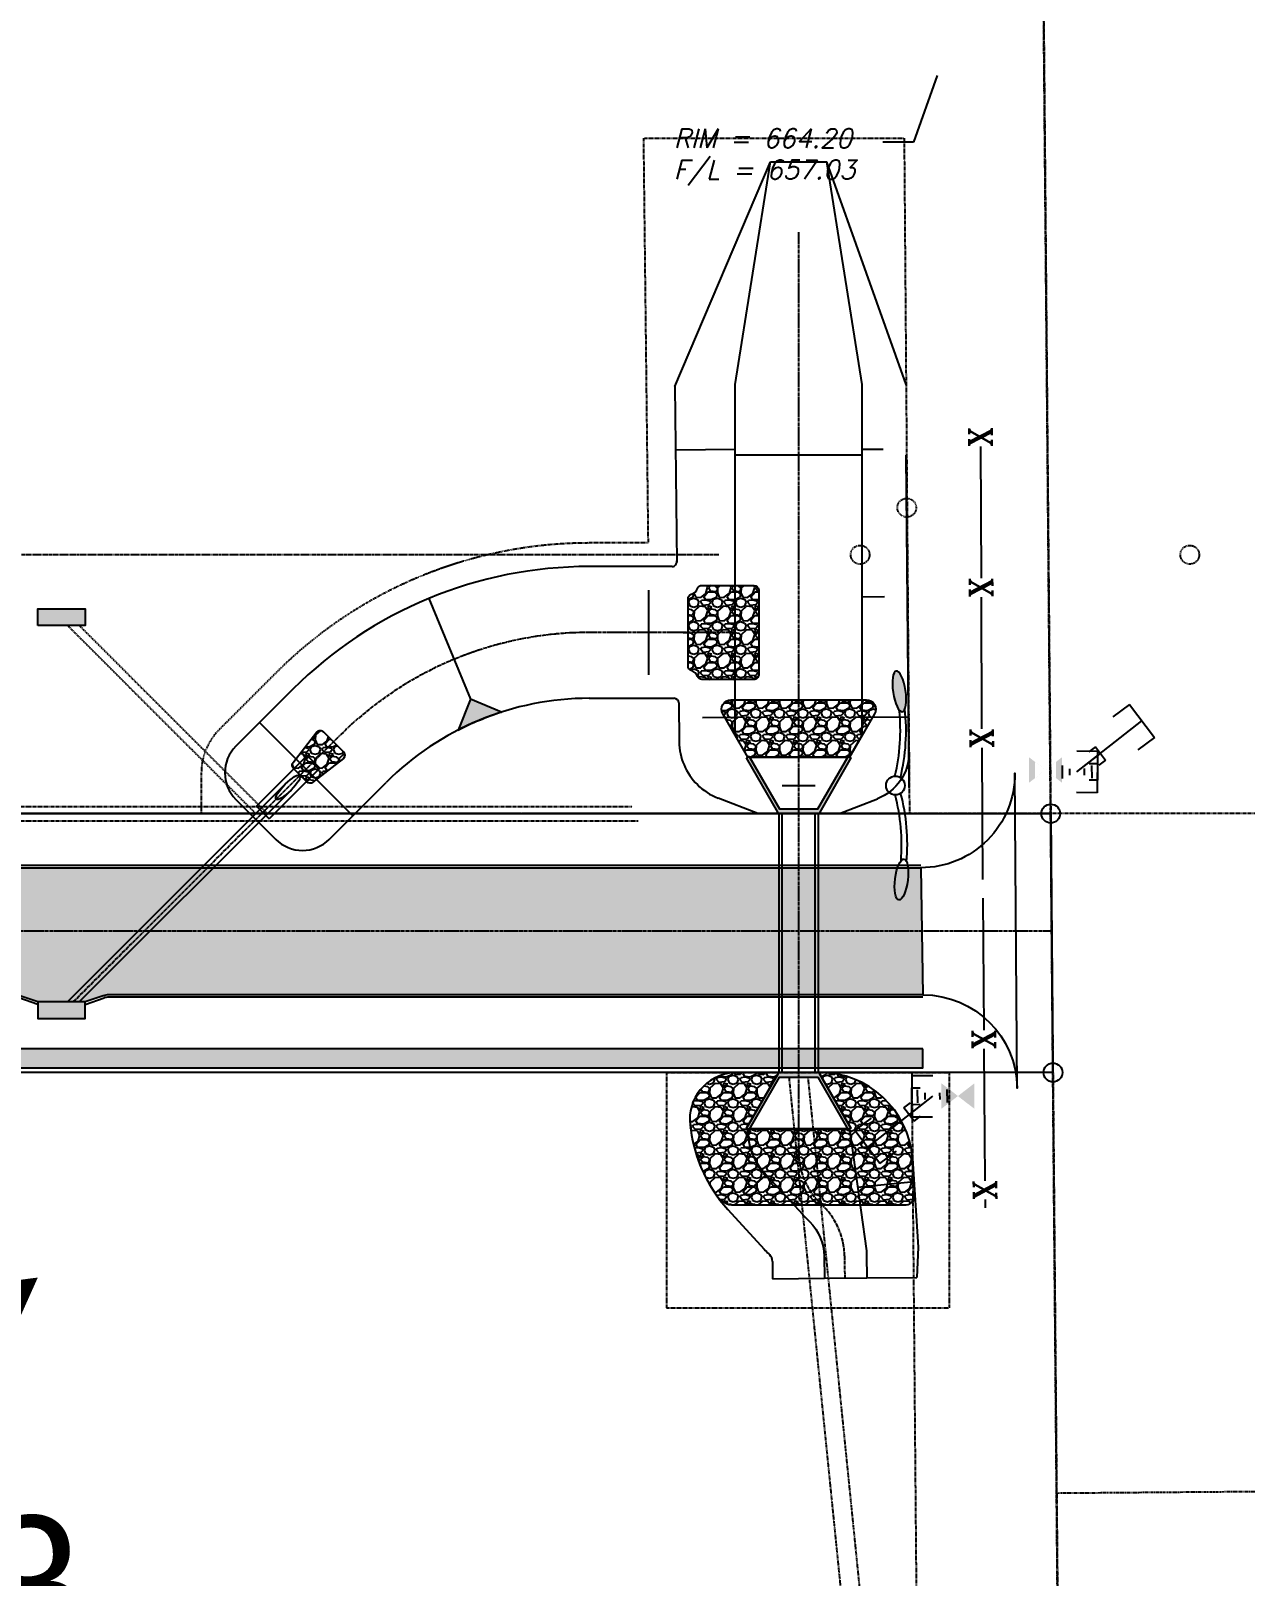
# Model space of a CAD drawing. Header units: feet. Extents: x 2327405 to 2393004, y 6977726 to 7089689.
# Drawn here: x 2342250.7 to 2342508.5, y 7040261.4 to 7040589.7 of the extents above; entities that cross this region are included whole.
import ezdxf
from ezdxf.enums import TextEntityAlignment as Align

# ---------------------------------------------------------------- set-up
doc = ezdxf.new("R2010")
doc.units = ezdxf.units.FT
doc.header["$MEASUREMENT"] = 0
for name, pattern in [('CNTR50', [0.9, 0.75, -0.05, 0.05, -0.05]), ('HIDN50', [0.1875, 0.125, -0.0625]), ('PHANTOM2', [1.25, 0.625, -0.125, 0.125, -0.125, 0.125, -0.125]), ('PHNTM33', [1.16, 0.66, -0.1, 0.1, -0.1, 0.1, -0.1])]:
    doc.linetypes.add(name, pattern=pattern)
doc.layers.get('0').update_dxf_attribs({"linetype": 'CONTINUOUS'})
doc.layers.get('Defpoints').update_dxf_attribs({"color": 249, "linetype": 'CONTINUOUS'})
for name, color, linetype in [('e-fence', 252, 'CONTINUOUS'), ('f-cl', 251, 'HIDN50'), ('f-cl-tick', 251, 'HIDN50'), ('f-sd hdwl', 251, 'CONTINUOUS'), ('f-w-100-wp', 251, 'CONTINUOUS'), ('f-w-40-wp', 251, 'CONTINUOUS'), ('f-wp-row', 251, 'PHNTM33'), ('f-wp-sd', 251, 'HIDN50'), ('f-wp-sd inlet', 251, 'CONTINUOUS'), ('p-cl', 7, 'CNTR50'), ('p-curb-b-wp', 55, 'CONTINUOUS'), ('p-hatch-westport', 254, 'CONTINUOUS'), ('p-westport-row', 5, 'PHNTM33'), ('p-wp ease', 2, 'HIDN50'), ('p-wp rip rap', 55, 'CONTINUOUS'), ('p-wp sd hdwl', 2, 'CONTINUOUS'), ('p-wp street light', 3, 'CONTINUOUS'), ('p-wp-boundary', 1, 'CONTINUOUS'), ('p-wp-channel', 3, 'CONTINUOUS'), ('p-wp-cl', 7, 'CNTR50'), ('p-wp-cl tick', 2, 'CONTINUOUS'), ('p-wp-sd', 4, 'CONTINUOUS'), ('p-wp-sd cl', 7, 'CNTR50'), ('p-wp-sd inlet', 4, 'CONTINUOUS'), ('p-wp-sidewalk', 252, 'CONTINUOUS'), ('p-wp-sidewalk hatch', 252, 'CONTINUOUS'), ('p-wp-temp asphalt', 55, 'CONTINUOUS'), ('s-adjoiner', 252, 'PHANTOM2'), ('s-survey-abs', 252, 'CONTINUOUS')]:
    doc.layers.add(name, color=color, linetype=linetype)
doc.styles.add('ls100', font='simplex', dxfattribs={"oblique": 15, "height": 10})
doc.styles.add('ROMANT', font='ROMANT.SHX', dxfattribs={"height": 0.242188})
doc.styles.add('SHADOW', font='shadow')
doc.styles.get("Standard").update_dxf_attribs({"font": 'Simplex.shx'})
doc.dimstyles.get("Standard").update_dxf_attribs({"dimtxt": 0.18, "dimasz": 0.18, "dimexe": 0.18, "dimexo": 0.0625, "dimgap": 0.09, "dimtad": 0, "dimtih": 1, "dimtoh": 1, "dimdec": 4, "dimzin": 0, "dimdsep": 46, "dimtxsty": 'Standard', "dimcen": 0.09, "dimadec": 0, "dimazin": 0, "dimtfac": 1, "dimtdec": 4, "dimtofl": 0, "dimtmove": 0, "dimatfit": 3, "dimfxl": 0, "dimtolj": 1, "dimtzin": 0, "dimarcsym": 0})

# ---------------------------------------------------------------- blocks, each defined once
blk = doc.blocks.new('2005042-10b')
at = {"layer": 'e-fence'}
for p, q in [((2342452.3286, 7040501.38502), (2342452.44898, 7040473.38528)), ((2342452.46618, 7040469.38531), (2342452.58656, 7040441.38557)), ((2342452.60375, 7040437.38561), (2342452.667, 7040422.675)), ((2342452.667, 7040422.675), (2342452.77228, 7040409.38616)), ((2342452.80397, 7040405.38629), (2342453.0258, 7040377.38717)), ((2342453.05749, 7040373.38729), (2342453.27932, 7040345.38817)), ((2342453.31101, 7040341.3883), (2342453.325, 7040339.623))]:
    blk.add_line(p, q, dxfattribs=at)
at = {"layer": 's-adjoiner'}
for p, q in [((2342468.4852, 7040279.04307), (2342461.64995, 7041064.15797)), ((2342468.4852, 7040279.04307), (2343234.23747, 7040285.19536)), ((2342470.97537, 7039994.37384), (2342468.4852, 7040279.04307))]:
    blk.add_line(p, q, dxfattribs=at)
at = {"layer": 'Defpoints', "insert": (2342387.17935, 7040568.85765, -671.456), "char_height": 4, "width": 245.4749196, "attachment_point": 1, "style": 'ls100'}
blk.add_mtext('RIM = 664.20\\PF/L = 657.03', dxfattribs=at)
at = {"layer": 'e-fence', "style": 'ROMANT'}
for rotation, p in [(270.2463327, (2342452.32, 7040503.385)), (270.2463327, (2342452.45758, 7040471.3853)), (270.2463327, (2342452.59516, 7040439.38559)), (270.4539305, (2342453.04165, 7040375.38723)), (270.4539305, (2342453.29517, 7040343.38823))]:
    blk.add_text('X', height=4.8, rotation=rotation, dxfattribs=at).set_placement(p, align=Align.MIDDLE_CENTER)
at = {"layer": 's-survey-abs', "insert": (2342057.29016, 7040300.33669), "char_height": 30, "width": 811.6657508, "attachment_point": 2, "rotation": 7.1579142, "style": 'SHADOW'}
blk.add_mtext('Z. D. DAVIS SURVEY \\PABSTRACT NO. 1888', dxfattribs=at)
at = {"layer": 'Defpoints'}
blk.add_leader([(2342443.14694, 7040580.20762), (2342438.09668, 7040566.02763), (2342431.62534, 7040566.02763)], dimstyle='Standard', dxfattribs=at)

msp = doc.modelspace()

# ---------------------------------------------------------------- hatches: boundary and pattern name
at = {"layer": 'f-wp-sd inlet'}
msp.add_hatch(color=256, dxfattribs=at).paths.add_polyline_path([(2342252.20282, 7040463.377), (2342252.20282, 7040466.877), (2342262.20282, 7040466.877), (2342262.20282, 7040463.377)])
at = {"layer": 'p-hatch-westport'}
h = msp.add_hatch(color=256, dxfattribs=at)
edge = h.paths.add_edge_path()
edge.add_arc((2342267.20262, 7040381.37714), 3.49986, 89.9971698, 108.7363802)
edge.add_line((2342266.07841, 7040384.69153), (2342262.20282, 7040383.377))
edge.add_line((2342262.20282, 7040383.377), (2342252.20282, 7040383.377))
edge.add_line((2342252.20282, 7040383.377), (2342248.32727, 7040384.69152))
edge.add_arc((2342246.98383, 7040380.04853), 4.83345, 73.8622322, 87.4010181)
edge.add_arc((2342247.20399, 7039387.37607), 997.50093, 90.0000567, 128.27389386)
edge.add_arc((2342000.98392, 7039699.43729), 600.00058, 128.27391299, 129.98876287)
edge.add_arc((2341617.65237, 7040156.46012), 3.5, 130.0315157, 149.0709621)
edge.add_line((2341614.65005, 7040158.25903), (2341612.56158, 7040154.77347))
edge.add_line((2341612.56158, 7040154.77347), (2341605.02695, 7040148.23682))
edge.add_line((2341605.02695, 7040148.23682), (2341601.2815, 7040146.66121))
edge.add_arc((2341602.63867, 7040143.43505), 3.5, 112.8153158, 131.8336088)
edge.add_arc((2342000.98392, 7039699.43729), 600.00058, 131.89739856, 138.42687639)
edge.add_line((2341552.11782, 7040097.5829), (2341494.76466, 7040032.92341))
edge.add_line((2341494.76466, 7040032.92341), (2341468.89315, 7040057.79331))
edge.add_line((2341468.89315, 7040057.79331), (2341566.77506, 7040151.7562))
edge.add_line((2341566.77506, 7040151.7562), (2341566.7743, 7040151.75547))
edge.add_arc((2342000.98357, 7039699.43768), 627.00006, 128.27390859, 133.82981872, ccw=False)
edge.add_arc((2342247.204, 7039387.37603), 1024.50097, 90.00005595, 128.2738931, ccw=False)
edge.add_line((2342247.203, 7040411.877), (2342439.65312, 7040411.87365))
edge.add_line((2342439.65312, 7040411.87365), (2342440.12394, 7040384.877))
edge.add_line((2342440.12394, 7040384.877), (2342267.20248, 7040384.877))
edge.add_line((2342267.20248, 7040384.877), (2342267.20279, 7040384.877))
at = {"layer": 'p-wp rip rap'}
h = msp.add_hatch(dxfattribs=at)
h.set_pattern_fill('GRAVEL', color=256, scale=5, style=0)
h.set_pattern_definition([(228.0128, (2342475.02976, 7040533.19156), (-39.9999912, -45.0000067), [0.67268, -66.59544]), (184.9697, (2342474.57976, 7040532.69156), (60.00000526, 4.99995654), [1.15434, -114.27962]), (132.5104, (2342473.42976, 7040532.59156), (49.9999536, -55.0000434), [0.81394, -80.58016]), (267.2737, (2342471.47976, 7040531.34156), (4.9999801, 100.00000147), [1.05119, -104.06779]), (292.8337, (2342471.42976, 7040530.29156), (-25.00004953, 59.99998206), [1.03077, -102.04686]), (357.2737, (2342471.82976, 7040529.34156), (-100.0000015, 4.9999801), [1.05119, -104.06779]), (37.6942, (2342472.87976, 7040529.29156), (-65.00003673, -49.99995203), [1.390145, -137.624245]), (72.2553, (2342473.97976, 7040530.14156), (35.0000538, 109.99998116), [1.31244, -129.9316]), (121.4296, (2342474.37976, 7040531.39156), (-40.00004117, 64.9999752), [1.05475, -104.42037]), (175.2364, (2342473.82976, 7040532.29156), (55.0000047, -4.9999577), [1.20416, -59.00381]), (222.3974, (2342472.62976, 7040532.39156), (-60.00003676, -54.9999604), [1.55724, -154.166875]), (138.8141, (2342476.42976, 7040531.29156), (-35.0000147, 29.9999866), [0.5315, -52.61922]), (171.4692, (2342476.02976, 7040531.64156), (64.9999914, -10.00003955), [1.01119, -100.10756]), (225, (2342475.0298, 7040531.7916), (-6e-16, -5), [0.7071, -6.36396]), (203.1986, (2342474.67976, 7040532.39156), (24.9999987, 10.0000066), [0.38079, -37.69808]), (291.8014, (2342474.3298, 7040532.2416), (-4.9999996, 15.000001), [0.53851, -26.38731]), (30.9638, (2342474.5298, 7040531.7416), (14.99999, 10.0000124), [0.87464, -28.28011]), (161.5651, (2342475.2798, 7040532.1916), (10.000002, -4.999992), [0.63246, -15.17893]), (16.3895, (2342471.42976, 7040532.24156), (50.000011, 14.99996355), [0.886, -87.71422]), (70.3462, (2342472.27976, 7040532.49156), (-19.9999762, -55.0000107), [0.7433, -73.58704]), (293.1986, (2342475.27976, 7040533.19156), (-10.0000066, 24.9999987), [0.76158, -37.31729]), (343.6105, (2342475.57976, 7040532.49156), (-50.000011, 14.99996355), [0.886, -87.71422]), (339.444, (2342471.42976, 7040529.14156), (-25.0000092, 9.99998), [0.8544, -41.86562]), (294.7751, (2342472.22976, 7040528.84156), (-24.999961, 55.0000171), [0.71589, -70.87321]), (66.8014, (2342475.32976, 7040528.19156), (10.0000066, 24.9999987), [0.76158, -37.31729]), (17.354, (2342475.62976, 7040528.89156), (-65.0000101, -19.9999725), [0.83815, -82.97712]), (69.444, (2342472.87976, 7040528.19156), (-9.99998, -25.0000092), [0.4272, -42.29282]), (101.3099, (2342475.0298, 7040528.1916), (-4.999988, 20.000004), [0.25495, -25.24014]), (165.9638, (2342474.9798, 7040528.4416), (15.000003, -4.99999), [1.03077, -19.58475]), (186.009, (2342473.97976, 7040528.69156), (49.99999875, 4.9999966), [0.95525, -94.56961]), (303.6901, (2342474.5298, 7040531.2916), (-5.000007, 9.999998), [0.72111, -17.30664]), (353.1572, (2342474.92976, 7040530.69156), (84.99999683, -10.00004), [1.25897, -124.63782]), (60.9454, (2342476.17976, 7040530.54156), (-20.0000001, -35.000002), [0.51478, -50.96337]), (90, (2342476.43, 7040530.9916), (-5, 5), [0.3, -4.7]), (120.2564, (2342473.87976, 7040528.84156), (19.9999744, -35.0000123), [0.69462, -68.7676]), (48.0128, (2342473.52976, 7040529.44156), (39.9999912, 45.0000067), [1.34536, -65.92276]), (0, (2342474.43, 7040530.4416), (5, 5), [1.3, -3.7]), (325.3048, (2342475.72976, 7040530.44156), (-49.9999713, 35.00004305), [0.79057, -78.26637]), (254.0546, (2342476.37976, 7040529.99156), (-4.9999994, -20.0000006), [0.72801, -35.67254]), (207.646, (2342476.17976, 7040529.29156), (-94.99997904, -50.00003857), [1.18532, -117.34737]), (175.4261, (2342475.12976, 7040528.74156), (-65.0000028, 4.999974), [1.254, -124.14537])])
edge = h.paths.add_edge_path()
edge.add_arc((2342391.23611, 7040454.74037), 1, 180, 252.5443695, ccw=False)
edge.add_line((2342390.23611, 7040454.74037), (2342390.23611, 7040469.01673))
edge.add_arc((2342391.23611, 7040469.01673), 1, 107.4576031, 180, ccw=False)
edge.add_arc((2342390.33611, 7040471.87855), 2, 287.4576031, 340.5287793)
edge.add_arc((2342393.16453, 7040470.87855), 1, 90, 160.5287793, ccw=False)
edge.add_line((2342393.16453, 7040471.87855), (2342404.23612, 7040471.87855))
edge.add_arc((2342404.23612, 7040470.87855), 1, 0, 90, ccw=False)
edge.add_line((2342405.23612, 7040470.87855), (2342405.23612, 7040452.87855))
edge.add_arc((2342404.23612, 7040452.87855), 1, -90.0024728, 0, ccw=False)
edge.add_line((2342404.23607, 7040451.87855), (2342404.23616, 7040451.87855))
edge.add_line((2342404.23616, 7040451.87855), (2342393.16453, 7040451.87855))
edge.add_arc((2342393.16453, 7040452.87854), 0.99999, 199.4708957, 270.0003249, ccw=False)
edge.add_arc((2342390.33611, 7040451.87855), 2, 19.4712206, 72.5429802)
edge.add_line((2342390.93609, 7040453.78643), (2342390.93614, 7040453.78642))
h = msp.add_hatch(dxfattribs=at)
h.set_pattern_fill('GRAVEL', color=256, scale=5, style=0)
h.set_pattern_definition([(228.0128, (2342413.19424, 7040444.6602), (-39.999991, -45.000007), [0.67268, -66.59544]), (184.9697, (2342412.74424, 7040444.1602), (60.0000053, 4.9999565), [1.15434, -114.27962]), (132.5104, (2342411.59424, 7040444.0602), (49.9999536, -55.0000434), [0.81394, -80.58016]), (267.2737, (2342409.64424, 7040442.8102), (4.99998, 100.0000015), [1.05119, -104.06779]), (292.8337, (2342409.59424, 7040441.7602), (-25.0000495, 59.999982), [1.03077, -102.04686]), (357.2737, (2342409.99424, 7040440.8102), (-100.0000015, 4.99998), [1.05119, -104.06779]), (37.6942, (2342411.04424, 7040440.7602), (-65.0000367, -49.999952), [1.39014, -137.62425]), (72.2553, (2342412.14424, 7040441.6102), (35.0000538, 109.9999812), [1.31244, -129.9316]), (121.4296, (2342412.54424, 7040442.8602), (-40.0000412, 64.9999752), [1.05475, -104.42037]), (175.2364, (2342411.99424, 7040443.7602), (55.000005, -4.999958), [1.20416, -59.0038]), (222.3974, (2342410.79424, 7040443.8602), (-60.0000368, -54.9999604), [1.55724, -154.16688]), (138.814, (2342414.59424, 7040442.7602), (-35.000015, 29.999987), [0.5315, -52.61922]), (171.4692, (2342414.19424, 7040443.1102), (64.9999914, -10.0000396), [1.01119, -100.10756]), (225, (2342413.1942, 7040443.2602), (-6e-16, -5), [0.7071, -6.364]), (203.1986, (2342412.84424, 7040443.8602), (24.999999, 10.000007), [0.3808, -37.69808]), (291.8014, (2342412.4942, 7040443.7102), (-5, 15), [0.5385, -26.3873]), (30.964, (2342412.6942, 7040443.2102), (14.99999, 10.000012), [0.87465, -28.2801]), (161.565, (2342413.4442, 7040443.6602), (10, -4.99999), [0.63246, -15.1789]), (16.3895, (2342409.59424, 7040443.7102), (50.000011, 14.9999635), [0.886, -87.71422]), (70.3462, (2342410.44424, 7040443.9602), (-19.999976, -55.0000107), [0.7433, -73.58704]), (293.1986, (2342413.44424, 7040444.6602), (-10.000007, 24.999999), [0.76158, -37.3173]), (343.6105, (2342413.74424, 7040443.9602), (-50.000011, 14.9999635), [0.886, -87.71422]), (339.444, (2342409.59424, 7040440.6102), (-25.00001, 9.99998), [0.8544, -41.86562]), (294.7751, (2342410.39424, 7040440.3102), (-24.999961, 55.000017), [0.7159, -70.87322]), (66.8014, (2342413.49424, 7040439.6602), (10.000007, 24.999999), [0.76158, -37.3173]), (17.354, (2342413.79424, 7040440.3602), (-65.00001, -19.9999725), [0.83815, -82.97712]), (69.444, (2342411.04424, 7040439.6602), (-9.99998, -25.00001), [0.4272, -42.29282]), (101.31, (2342413.1942, 7040439.6602), (-4.99999, 20.000004), [0.25495, -25.24014]), (165.964, (2342413.1442, 7040439.9102), (15, -4.99999), [1.0308, -19.58475]), (186.009, (2342412.14424, 7040440.1602), (49.9999988, 4.9999966), [0.95525, -94.56961]), (303.69, (2342412.6942, 7040442.7602), (-5.00001, 10), [0.7211, -17.30664]), (353.1572, (2342413.09424, 7040442.1602), (84.9999968, -10.00004), [1.25897, -124.63782]), (60.9454, (2342414.34424, 7040442.0102), (-20, -35.000002), [0.51478, -50.96337]), (90, (2342414.594, 7040442.46), (-5, 5), [0.3, -4.7]), (120.2564, (2342412.04424, 7040440.3102), (19.9999744, -35.000012), [0.69462, -68.7676]), (48.0128, (2342411.69424, 7040440.9102), (39.999991, 45.000007), [1.34536, -65.92276]), (0, (2342412.594, 7040441.91), (5, 5), [1.3, -3.7]), (325.3048, (2342413.89424, 7040441.9102), (-49.9999713, 35.000043), [0.79057, -78.26637]), (254.0546, (2342414.54424, 7040441.4602), (-5, -20), [0.728, -35.67254]), (207.646, (2342414.34424, 7040440.7602), (-94.999979, -50.0000386), [1.18532, -117.34737]), (175.4261, (2342413.29424, 7040440.2102), (-65.0000028, 4.999974), [1.254, -124.14537])])
edge = h.paths.add_edge_path()
edge.add_line((2342429.84314, 7040444.547), (2342424.54884, 7040435.377))
edge.add_line((2342424.54884, 7040435.377), (2342424.26045, 7040435.5435))
edge.add_line((2342424.26045, 7040435.5435), (2342424.16432, 7040435.377))
edge.add_line((2342424.16432, 7040435.377), (2342403.30791, 7040435.377))
edge.add_line((2342403.30791, 7040435.377), (2342403.21178, 7040435.5435))
edge.add_line((2342403.21178, 7040435.5435), (2342402.9234, 7040435.377))
edge.add_line((2342402.9234, 7040435.377), (2342397.6291, 7040444.547))
edge.add_arc((2342399.36115, 7040445.547), 2, 90, 210.0000001, ccw=False)
edge.add_line((2342399.36115, 7040447.547), (2342428.11109, 7040447.547))
edge.add_arc((2342428.11109, 7040445.547), 2, -30, 90, ccw=False)
h = msp.add_hatch(dxfattribs=at)
h.set_pattern_fill('GRAVEL', color=256, scale=5, style=0)
h.set_pattern_definition([(228.0128, (2342444.6498, 7040386.89835), (-39.9999912, -45.0000067), [0.67268, -66.59544]), (184.9697, (2342444.1998, 7040386.39835), (60.00000526, 4.99995654), [1.15434, -114.279625]), (132.5104, (2342443.0498, 7040386.29835), (49.9999536, -55.0000434), [0.81394, -80.58016]), (267.2737, (2342441.0998, 7040385.04835), (4.9999801, 100.00000147), [1.05119, -104.06779]), (292.8337, (2342441.0498, 7040383.99835), (-25.00004953, 59.99998206), [1.03077, -102.04686]), (357.2737, (2342441.4498, 7040383.04835), (-100.00000147, 4.9999801), [1.05119, -104.06779]), (37.6942, (2342442.4998, 7040382.99835), (-65.00003673, -49.99995203), [1.390145, -137.624245]), (72.2553, (2342443.5998, 7040383.84835), (35.00005381, 109.99998116), [1.31244, -129.931605]), (121.4296, (2342443.9998, 7040385.09835), (-40.00004117, 64.9999752), [1.05475, -104.420365]), (175.2364, (2342443.4498, 7040385.99835), (55.0000047, -4.9999577), [1.20416, -59.00381]), (222.3974, (2342442.2498, 7040386.09835), (-60.00003676, -54.99996041), [1.55724, -154.166875]), (138.8141, (2342446.0498, 7040384.99835), (-35.0000147, 29.9999866), [0.5315, -52.61922]), (171.4692, (2342445.6498, 7040385.34835), (64.99999142, -10.00003955), [1.011185, -100.107555]), (225, (2342444.6498, 7040385.4984), (-6e-16, -5), [0.7071, -6.36396]), (203.1986, (2342444.2998, 7040386.09835), (24.9999987, 10.0000066), [0.38079, -37.69808]), (291.8014, (2342443.9498, 7040385.94835), (-4.9999996, 15.0000014), [0.53851, -26.38731]), (30.9638, (2342444.1498, 7040385.44835), (14.99999, 10.0000124), [0.87464, -28.28011]), (161.5651, (2342444.8998, 7040385.8984), (10.000002, -4.999992), [0.63246, -15.17893]), (16.3895, (2342441.0498, 7040385.94835), (50.000011, 14.99996355), [0.886, -87.71422]), (70.3462, (2342441.8998, 7040386.19835), (-19.9999762, -55.0000107), [0.7433, -73.58704]), (293.1986, (2342444.8998, 7040386.89835), (-10.0000066, 24.9999987), [0.76158, -37.31729]), (343.6105, (2342445.1998, 7040386.19835), (-50.000011, 14.99996355), [0.886, -87.71422]), (339.444, (2342441.0498, 7040382.84835), (-25.0000092, 9.99998), [0.8544, -41.86562]), (294.7751, (2342441.8498, 7040382.54835), (-24.99996095, 55.0000171), [0.71589, -70.87321]), (66.8014, (2342444.9498, 7040381.89835), (10.0000066, 24.9999987), [0.76158, -37.31729]), (17.354, (2342445.2498, 7040382.59835), (-65.0000101, -19.9999725), [0.83815, -82.97712]), (69.444, (2342442.4998, 7040381.89835), (-9.99998, -25.0000092), [0.4272, -42.29282]), (101.3099, (2342444.6498, 7040381.8984), (-4.999988, 20.000004), [0.25495, -25.24014]), (165.9638, (2342444.5998, 7040382.1484), (15.000003, -4.99999), [1.03077, -19.58475]), (186.009, (2342443.5998, 7040382.39835), (49.99999875, 4.9999966), [0.95525, -94.56961]), (303.6901, (2342444.1498, 7040384.9984), (-5.000007, 9.999998), [0.72111, -17.30664]), (353.1572, (2342444.5498, 7040384.39835), (84.99999683, -10.00004), [1.25897, -124.637815]), (60.9454, (2342445.7998, 7040384.24835), (-20.0000001, -35.000002), [0.51478, -50.96337]), (90, (2342446.05, 7040384.6984), (-5, 5), [0.3, -4.7]), (120.2564, (2342443.4998, 7040382.54835), (19.9999744, -35.0000123), [0.69462, -68.7676]), (48.0128, (2342443.1498, 7040383.14835), (39.9999912, 45.0000067), [1.34536, -65.92276]), (0, (2342444.05, 7040384.1484), (5, 5), [1.3, -3.7]), (325.3048, (2342445.3498, 7040384.14835), (-49.9999713, 35.00004305), [0.79057, -78.26637]), (254.0546, (2342445.9998, 7040383.69835), (-4.9999994, -20.0000006), [0.72801, -35.67254]), (207.646, (2342445.7998, 7040382.99835), (-94.99997904, -50.00003857), [1.185325, -117.34737]), (175.4261, (2342444.7498, 7040382.44835), (-65.0000028, 4.999974), [1.253995, -124.14537])])
edge = h.paths.add_edge_path()
edge.add_line((2342306.37799, 7040434.27289), (2342311.40448, 7040440.73552))
edge.add_arc((2342312.11159, 7040440.02841), 1, 45, 135, ccw=False)
edge.add_line((2342312.8187, 7040440.73552), (2342317.06134, 7040436.49288))
edge.add_arc((2342316.35423, 7040435.78577), 1, -45, 45, ccw=False)
edge.add_line((2342317.06134, 7040435.07866), (2342310.59871, 7040430.05217))
edge.add_arc((2342309.98477, 7040430.84153), 1, 225, 307.8749836, ccw=False)
edge.add_line((2342309.27766, 7040430.13442), (2342306.46024, 7040432.95184))
edge.add_arc((2342307.16734, 7040433.65895), 1, 142.1250163, 225, ccw=False)
h = msp.add_hatch(dxfattribs=at)
h.set_pattern_fill('GRAVEL', color=256, scale=5, style=0)
h.set_pattern_definition([(228.0128, (2342413.3863, 7040356.8356), (-39.999991, -45.0000067), [0.67268, -66.59544]), (184.9697, (2342412.9363, 7040356.33558), (60.0000053, 4.9999565), [1.15434, -114.27962]), (132.5104, (2342411.7863, 7040356.23558), (49.9999536, -55.0000434), [0.81394, -80.58016]), (267.2737, (2342409.8363, 7040354.98558), (4.9999801, 100.0000015), [1.05119, -104.06779]), (292.8337, (2342409.7863, 7040353.93558), (-25.0000495, 59.999982), [1.03077, -102.04686]), (357.2737, (2342410.1863, 7040352.98558), (-100.0000015, 4.9999801), [1.05119, -104.06779]), (37.6942, (2342411.2363, 7040352.93558), (-65.0000367, -49.999952), [1.39014, -137.62425]), (72.2553, (2342412.3363, 7040353.78558), (35.0000538, 109.9999812), [1.31244, -129.9316]), (121.4296, (2342412.7363, 7040355.03558), (-40.0000412, 64.9999752), [1.05475, -104.42037]), (175.2364, (2342412.1863, 7040355.9356), (55.000005, -4.9999577), [1.20416, -59.00382]), (222.3974, (2342410.9863, 7040356.03558), (-60.00003676, -54.9999604), [1.55724, -154.16688]), (138.8141, (2342414.7863, 7040354.9356), (-35.000015, 29.9999866), [0.5315, -52.61922]), (171.4692, (2342414.3863, 7040355.28558), (64.9999914, -10.0000396), [1.01119, -100.10756]), (225, (2342413.3863, 7040355.4356), (-6e-16, -5), [0.7071, -6.36396]), (203.1986, (2342413.0363, 7040356.0356), (24.999999, 10.000007), [0.3808, -37.69808]), (291.8014, (2342412.6863, 7040355.8856), (-5, 15), [0.5385, -26.3873]), (30.9638, (2342412.8863, 7040355.3856), (14.99999, 10.000012), [0.87465, -28.2801]), (161.565, (2342413.6363, 7040355.8356), (10, -4.99999), [0.63246, -15.17893]), (16.3895, (2342409.7863, 7040355.88558), (50.000011, 14.9999635), [0.886, -87.71422]), (70.3462, (2342410.6363, 7040356.13558), (-19.9999762, -55.0000107), [0.7433, -73.58704]), (293.1986, (2342413.6363, 7040356.8356), (-10.000007, 24.999999), [0.76158, -37.3173]), (343.6105, (2342413.9363, 7040356.13558), (-50.000011, 14.9999635), [0.886, -87.71422]), (339.444, (2342409.7863, 7040352.7856), (-25.000009, 9.99998), [0.8544, -41.86562]), (294.7751, (2342410.5863, 7040352.48558), (-24.999961, 55.000017), [0.7159, -70.87322]), (66.8014, (2342413.6863, 7040351.8356), (10.000007, 24.999999), [0.76158, -37.3173]), (17.354, (2342413.9863, 7040352.53558), (-65.00001, -19.9999725), [0.83815, -82.97712]), (69.444, (2342411.2363, 7040351.8356), (-9.99998, -25.000009), [0.4272, -42.29282]), (101.31, (2342413.3863, 7040351.8356), (-4.999988, 20.000004), [0.25495, -25.24014]), (165.964, (2342413.3363, 7040352.0856), (15.000003, -4.99999), [1.03077, -19.58475]), (186.009, (2342412.3363, 7040352.33558), (49.9999988, 4.9999966), [0.95525, -94.56961]), (303.69, (2342412.8863, 7040354.9356), (-5.000007, 10), [0.7211, -17.30664]), (353.1572, (2342413.2863, 7040354.33558), (84.9999968, -10.00004), [1.25897, -124.63782]), (60.9454, (2342414.5363, 7040354.1856), (-20, -35.000002), [0.51478, -50.96337]), (90, (2342414.7863, 7040354.6356), (-5, 5), [0.3, -4.7]), (120.2564, (2342412.2363, 7040352.48558), (19.9999744, -35.0000123), [0.69462, -68.7676]), (48.0128, (2342411.8863, 7040353.0856), (39.999991, 45.0000067), [1.34536, -65.92276]), (0, (2342412.7863, 7040354.0856), (5, 5), [1.3, -3.7]), (325.3048, (2342414.0863, 7040354.08558), (-49.9999713, 35.000043), [0.79057, -78.26637]), (254.0546, (2342414.7363, 7040353.6356), (-5, -20), [0.728, -35.67254]), (207.646, (2342414.5363, 7040352.93558), (-94.999979, -50.0000386), [1.18532, -117.34737]), (175.4261, (2342413.4863, 7040352.38558), (-65.0000028, 4.999974), [1.254, -124.14537])])
edge = h.paths.add_edge_path()
edge.add_line((2342399.96634, 7040340.24327), (2342436.1533, 7040340.24327))
edge.add_arc((2342436.36964, 7040342.29813), 2.06622, 263.989777, 351.8332175)
edge.add_line((2342438.41491, 7040342.00462), (2342437.91074, 7040350.12639))
edge.add_arc((2342418.20506, 7040348.61332), 19.76368, 4.3907514, 90.0205213)
edge.add_line((2342418.19798, 7040368.377), (2342418.19798, 7040368.043))
edge.add_line((2342418.19798, 7040368.043), (2342424.83722, 7040356.5435))
edge.add_line((2342424.83722, 7040356.5435), (2342424.26045, 7040356.2105))
edge.add_line((2342424.26045, 7040356.2105), (2342424.16432, 7040356.377))
edge.add_line((2342424.16432, 7040356.377), (2342403.30791, 7040356.377))
edge.add_line((2342403.30791, 7040356.377), (2342403.21178, 7040356.2105))
edge.add_line((2342403.21178, 7040356.2105), (2342402.63501, 7040356.5435))
edge.add_line((2342402.63501, 7040356.5435), (2342409.27425, 7040368.043))
edge.add_line((2342409.27425, 7040368.043), (2342409.27425, 7040368.377))
edge.add_line((2342409.27425, 7040368.377), (2342400.60602, 7040368.39856))
edge.add_arc((2342400.60602, 7040358.39856), 10, 90, 180.6581501)
edge.add_arc((2342422.06269, 7040360.4455), 31.53022, 183.9314459, 215.6005919)
edge.add_arc((2342399.93388, 7040344.49765), 4.25451, 214.4527183, 270.4371326)
at = {"layer": 'p-wp sd hdwl'}
for points in [[(2342402.63501, 7040435.2105), (2342403.21178, 7040435.5435), (2342409.65877, 7040424.377), (2342417.81347, 7040424.377), (2342424.26045, 7040435.5435), (2342424.83722, 7040435.2105), (2342418.19798, 7040423.711), (2342418.19798, 7040423.377), (2342409.27425, 7040423.377), (2342409.27425, 7040423.711)], [(2342402.63501, 7040356.5435), (2342403.21178, 7040356.2105), (2342409.65877, 7040367.377), (2342417.81347, 7040367.377), (2342424.26045, 7040356.2105), (2342424.83722, 7040356.5435), (2342418.19798, 7040368.043), (2342418.19798, 7040368.377), (2342409.27425, 7040368.377), (2342409.27425, 7040368.043)]]:
    msp.add_hatch(color=256, dxfattribs=at).paths.add_polyline_path(points)
at = {"layer": 'p-wp street light'}
h = msp.add_hatch(color=256, dxfattribs=at)
edge = h.paths.add_edge_path()
edge.add_ellipse((2342435.10013, 7040449.34283), major_axis=(-0.63984, 4.33019), ratio=0.305825179, start_angle=0, end_angle=360, ccw=False)
h = msp.add_hatch(color=256, dxfattribs=at)
edge = h.paths.add_edge_path()
edge.add_ellipse((2342435.54706, 7040409.38408), major_axis=(0.54283, 4.34342), ratio=0.305825179, start_angle=180, end_angle=540)
h = msp.add_hatch(color=256, dxfattribs=at)
edge = h.paths.add_edge_path()
edge.add_ellipse((2342435.54706, 7040409.38408), major_axis=(0.54283, 4.34342), ratio=0.305825179, start_angle=180, end_angle=540)
at = {"layer": 'p-wp-channel'}
for points in [[(2342335.21028, 7040469.10239, 0.014008149), (2342330.65922, 7040467.06616), (2342339.86866, 7040470.88073, 0.014008861)], [(2342395.69002, 7040343.16467, 0.039238772), (2342398.71461, 7040339.25456), (2342402.08041, 7040335.57003)]]:
    msp.add_hatch(color=256, dxfattribs=at).paths.add_polyline_path(points)
h = msp.add_hatch(color=256, dxfattribs=at)
edge = h.paths.add_edge_path()
edge.add_line((2342344.06939, 7040447.71408), (2342341.39928, 7040441.13832))
edge.add_arc((2342369.26778, 7040386.87858), 60.99813, 112.4995749, 117.1856174, ccw=False)
edge.add_arc((2342369.26921, 7040386.87513), 61.00187, 107.8138177, 112.4995749, ccw=False)
edge.add_line((2342350.60722, 7040444.9523), (2342344.06941, 7040447.71411))
edge.add_line((2342344.06941, 7040447.71411), (2342344.06939, 7040447.71408))
at = {"layer": 'p-wp-sd inlet'}
msp.add_hatch(color=256, dxfattribs=at).paths.add_polyline_path([(2342252.20282, 7040383.377), (2342252.20282, 7040379.877), (2342262.20282, 7040379.877), (2342262.20282, 7040383.377)])
at = {"layer": 'p-wp-sidewalk hatch'}
h = msp.add_hatch(color=256, dxfattribs=at)
edge = h.paths.add_edge_path()
edge.add_line((2342440.12367, 7040373.377), (2342247.20303, 7040373.377))
edge.add_arc((2342247.20376, 7039387.37672), 986.00028, 90.0000426, 128.27390712)
edge.add_arc((2342000.98351, 7039699.43771), 588.5, 128.27390695, 135.12504935)
edge.add_line((2341583.94395, 7040114.66084), (2341499.08647, 7040029.43242))
edge.add_line((2341499.08647, 7040029.43242), (2341501.99264, 7040026.68207))
edge.add_line((2341501.99264, 7040026.68207), (2341586.77854, 7040111.83859))
edge.add_arc((2342000.98351, 7039699.43771), 584.5, 128.27390695, 135.12504935, ccw=False)
edge.add_arc((2342247.20376, 7039387.37672), 982.00028, 90.0000426, 128.27390712, ccw=False)
edge.add_line((2342247.20303, 7040369.377), (2342440.12367, 7040369.377))
edge.add_line((2342440.12367, 7040369.377), (2342440.12367, 7040373.377))

# ---------------------------------------------------------------- linework, layer by layer
at = {"layer": 'f-cl'}
msp.add_line((2342855.49262, 7040423.377), (2342467.25386, 7040423.377), dxfattribs=at)
for points in [[(2342461.65379, 7041063.72369), (2342470.45658, 7040057.15812)], [(2342437.73369, 7040368.377), (2342440.45773, 7040056.89577)]]:
    msp.add_lwpolyline(points, dxfattribs=at)
at = {"layer": 'f-cl-tick'}
for centre in [(2342436.68424, 7040488.377), (2342426.77132, 7040478.377), (2342496.77401, 7040478.377)]:
    msp.add_circle(centre, 2, dxfattribs=at)
at = {"layer": 'f-sd hdwl'}
msp.add_line((2342410.23612, 7040429.377), (2342417.23612, 7040429.377), dxfattribs=at)
at = {"layer": 'f-w-100-wp'}
for p, q in [((2342483.96164, 7040446.5672), (2342480.456, 7040443.90816)), ((2342483.96164, 7040446.5672), (2342489.27972, 7040439.55592)), ((2342472.81534, 7040432.23353), (2342486.62068, 7040443.06156)), ((2342489.27972, 7040439.55592), (2342485.77408, 7040436.89688)), ((2342469.78329, 7040430.83256), (2342469.71981, 7040433.59033)), ((2342477.19325, 7040436.61139), (2342472.79331, 7040436.6337)), ((2342476.02527, 7040430.87757), (2342475.96178, 7040433.63533)), ((2342477.19325, 7040436.61139), (2342477.14863, 7040427.8115)), ((2342477.14863, 7040427.8115), (2342472.74869, 7040427.83381)), ((2342437.75511, 7040358.97706), (2342437.79973, 7040367.77694)), ((2342437.79973, 7040367.77694), (2342442.19968, 7040367.75463)), ((2342438.9231, 7040364.71088), (2342438.98658, 7040361.95312)), ((2342445.16507, 7040364.75588), (2342445.22855, 7040361.99812)), ((2342442.13302, 7040363.35491), (2342428.32768, 7040352.52688)), ((2342425.66864, 7040356.03252), (2342429.17428, 7040358.69156)), ((2342437.75511, 7040358.97706), (2342442.15505, 7040358.95475)), ((2342430.98672, 7040349.02124), (2342425.66864, 7040356.03252)), ((2342430.98672, 7040349.02124), (2342434.49236, 7040351.68028))]:
    msp.add_line(p, q, dxfattribs=at)
for points in [[(2342462.64761, 7040435.35402), (2342469.64761, 7040429.94337), (2342462.64761, 7040429.94337), (2342469.64761, 7040435.35402)], [(2342444.04738, 7040366.08232), (2342451.04738, 7040360.67168), (2342444.04738, 7040360.67168), (2342451.04738, 7040366.08232)]]:
    msp.add_solid(points, dxfattribs=at)
at = {"layer": 'f-w-40-wp'}
for p, q in [((2342476.72611, 7040437.53738), (2342475.32386, 7040436.47376)), ((2342476.72611, 7040437.53738), (2342478.85335, 7040434.73287)), ((2342472.81534, 7040432.23353), (2342477.78973, 7040436.13513)), ((2342477.17987, 7040433.97142), (2342475.41989, 7040433.98035)), ((2342477.17987, 7040433.97142), (2342477.16202, 7040430.45147)), ((2342478.85335, 7040434.73287), (2342477.45109, 7040433.66925)), ((2342471.28842, 7040431.53288), (2342471.27847, 7040432.91209)), ((2342474.40901, 7040431.55538), (2342474.39906, 7040432.93459)), ((2342477.16202, 7040430.45147), (2342475.40204, 7040430.46039)), ((2342437.7685, 7040361.61702), (2342437.78635, 7040365.13698)), ((2342437.78635, 7040365.13698), (2342439.54632, 7040365.12805)), ((2342436.09502, 7040360.85558), (2342437.49727, 7040361.91919)), ((2342442.13302, 7040363.35491), (2342437.15863, 7040359.45332)), ((2342437.7685, 7040361.61702), (2342439.52847, 7040361.6081)), ((2342440.53936, 7040364.03307), (2342440.5493, 7040362.65386)), ((2342443.65995, 7040364.05556), (2342443.66989, 7040362.67635)), ((2342438.22225, 7040358.05106), (2342436.09502, 7040360.85558)), ((2342438.22225, 7040358.05106), (2342439.6245, 7040359.11468))]:
    msp.add_line(p, q, dxfattribs=at)
for points in [[(2342463.91554, 7040434.40146), (2342463.88894, 7040430.93034), (2342468.37969, 7040430.89593), (2342468.40629, 7040434.36705)], [(2342445.3153, 7040365.12977), (2342445.2887, 7040361.65864), (2342449.77945, 7040361.62423), (2342449.80605, 7040365.09536)]]:
    msp.add_solid(points, dxfattribs=at)
at = {"layer": 'f-wp-row'}
msp.add_line((2342396.74713, 7040478.377), (2342247.203, 7040478.377), dxfattribs=at)
at = {"layer": 'f-wp-sd'}
for p, q in [((2342258.46538, 7040463.377), (2342298.46538, 7040423.377)), ((2342260.94026, 7040463.377), (2342300.94026, 7040423.377)), ((2342247.20299, 7040424.877), (2342378.39715, 7040424.877)), ((2342247.20299, 7040421.877), (2342379.65519, 7040421.877)), ((2342424.97301, 7040236.2395), (2342411.72594, 7040367.377)), ((2342428.98983, 7040236.27451), (2342415.7463, 7040367.377))]:
    msp.add_line(p, q, dxfattribs=at)
at = {"layer": 'f-wp-sd inlet'}
msp.add_lwpolyline([(2342252.20282, 7040463.377), (2342252.20282, 7040466.877), (2342262.20282, 7040466.877), (2342262.20282, 7040463.377)], close=True, dxfattribs=at)
at = {"layer": 'p-cl'}
msp.add_line((2342467.47249, 7040398.377), (2342237.5484, 7040398.377), dxfattribs=at)
at = {"layer": 'p-curb-b-wp'}
for p, q in [((2342439.65312, 7040412.377), (2342247.203, 7040412.377)), ((2342252.20282, 7040382.84902), (2342248.16662, 7040384.21803)), ((2342262.20282, 7040382.84902), (2342266.23901, 7040384.21803)), ((2342440.12367, 7040384.377), (2342267.20249, 7040384.377))]:
    msp.add_line(p, q, dxfattribs=at)
msp.add_arc((2342267.20264, 7040381.377), 3, 89.9975452, 108.7367556, dxfattribs=at)
at = {"layer": 'p-hatch-westport'}
msp.add_lwpolyline([(2342267.20279, 7040384.877, 0.081947934), (2342266.07841, 7040384.69153), (2342262.20282, 7040383.377), (2342252.20282, 7040383.377), (2342248.32727, 7040384.69152, 0.059142912), (2342247.203, 7040384.877, 0.168571155), (2341629.33057, 7040170.47284, 0.007482584), (2341615.40113, 7040159.14004, 0.083266901), (2341614.65005, 7040158.25903), (2341612.56158, 7040154.77347), (2341605.02695, 7040148.23682), (2341601.2815, 7040146.66121, 0.083173962), (2341600.30428, 7040146.04285, 0.028497933), (2341552.11782, 7040097.5829), (2341494.76466, 7040032.92341), (2341468.89315, 7040057.79331), (2341566.77506, 7040151.7562), (2341566.7743, 7040151.75547, -0.024246981), (2341612.60619, 7040191.66942, -0.168571155), (2342247.203, 7040411.877), (2342439.65312, 7040411.87365), (2342440.12394, 7040384.877), (2342267.20248, 7040384.877)], format="xyb", close=True, dxfattribs=at)
at = {"layer": 'p-westport-row'}
for p, q in [((2342437.2527, 7040423.377), (2342247.20299, 7040423.377)), ((2342437.2527, 7040423.377), (2342467.25386, 7040423.377)), ((2342467.73486, 7040368.377), (2342467.25386, 7040423.377)), ((2342467.73486, 7040368.377), (2342247.203, 7040368.377))]:
    msp.add_line(p, q, dxfattribs=at)
at = {"layer": 'p-wp ease'}
for p, q in [((2342380.76083, 7040566.88062), (2342381.74773, 7040480.877)), ((2342380.99559, 7040566.88062), (2342435.9977, 7040566.88062)), ((2342436.12888, 7040566.88062), (2342437.2527, 7040423.377)), ((2342381.74773, 7040480.877), (2342369.26921, 7040480.877)), ((2342302.80075, 7040453.34499), (2342290.69333, 7040441.23756)), ((2342286.88571, 7040432.04518), (2342286.88571, 7040423.377)), ((2342437.2527, 7040423.377), (2342286.88571, 7040423.377)), ((2342385.66832, 7040368.377), (2342445.66832, 7040368.377)), ((2342385.66832, 7040368.377), (2342385.66832, 7040318.377)), ((2342445.66832, 7040368.377), (2342445.66832, 7040318.377)), ((2342385.66832, 7040318.377), (2342445.66832, 7040318.377))]:
    msp.add_line(p, q, dxfattribs=at)
for centre, radius, start, end in [((2342369.26884, 7040386.877), 94, 89.9997166, 135), ((2342299.88571, 7040432.04518), 13, 135, 180)]:
    msp.add_arc(centre, radius, start, end, dxfattribs=at)
at = {"layer": 'p-wp rip rap'}
msp.add_line((2342389.23611, 7040461.87855), (2342390.23611, 7040461.87855), dxfattribs=at)
for points in [[(2342390.93614, 7040453.78642, -0.327547752), (2342390.23611, 7040454.74037), (2342390.23611, 7040469.01673, -0.327538222), (2342390.93611, 7040469.97067, 0.235796552), (2342392.22173, 7040471.21188, -0.317837245), (2342393.16453, 7040471.87855), (2342404.23612, 7040471.87855, -0.414213562), (2342405.23612, 7040470.87855), (2342405.23612, 7040452.87855, -0.414226203), (2342404.23607, 7040451.87855), (2342404.23616, 7040451.87855), (2342393.16453, 7040451.87855, -0.317840367), (2342392.22173, 7040452.54522, 0.235799239), (2342390.93609, 7040453.78643)], [(2342429.84314, 7040444.547), (2342424.54884, 7040435.377), (2342424.26045, 7040435.5435), (2342424.16432, 7040435.377), (2342403.30791, 7040435.377), (2342403.21178, 7040435.5435), (2342402.9234, 7040435.377), (2342397.6291, 7040444.547, -0.57735027), (2342399.36115, 7040447.547), (2342428.11109, 7040447.547, -0.577350269)], [(2342306.37799, 7040434.27289), (2342311.40448, 7040440.73552, -0.414213563), (2342312.8187, 7040440.73552), (2342317.06134, 7040436.49288, -0.414213562), (2342317.06134, 7040435.07866), (2342310.59871, 7040430.05217, -0.378242452), (2342309.27766, 7040430.13442), (2342306.46024, 7040432.95184, -0.378242452)], [(2342399.96634, 7040340.24327), (2342436.1533, 7040340.24327, 0.403231815), (2342438.41491, 7040342.00462), (2342437.91074, 7040350.12639, 0.392045568), (2342418.19798, 7040368.377), (2342418.19798, 7040368.043), (2342424.83722, 7040356.5435), (2342424.26045, 7040356.2105), (2342424.16432, 7040356.377), (2342403.30791, 7040356.377), (2342403.21178, 7040356.2105), (2342402.63501, 7040356.5435), (2342409.27425, 7040368.043), (2342409.27425, 7040368.377), (2342400.60602, 7040368.39856, 0.41758201), (2342390.60668, 7040358.28369, 0.139068995), (2342396.42564, 7040342.09077, 0.249255771)]]:
    msp.add_lwpolyline(points, format="xyb", close=True, dxfattribs=at)
at = {"layer": 'p-wp sd hdwl'}
for p, q in [((2342309.37155, 7040435.69738), (2342298.61646, 7040424.94229)), ((2342309.37155, 7040435.69738), (2342312.0232, 7040433.04573)), ((2342403.30791, 7040435.377), (2342424.16432, 7040435.377)), ((2342312.0232, 7040433.04573), (2342301.26811, 7040422.29064)), ((2342298.61646, 7040424.94229), (2342301.26811, 7040422.29064)), ((2342403.30791, 7040356.377), (2342424.16432, 7040356.377))]:
    msp.add_line(p, q, dxfattribs=at)
for points in [[(2342402.63501, 7040435.2105), (2342403.21178, 7040435.5435), (2342409.65877, 7040424.377), (2342417.81347, 7040424.377), (2342424.26045, 7040435.5435), (2342424.83722, 7040435.2105), (2342418.19798, 7040423.711), (2342418.19798, 7040423.377), (2342409.27425, 7040423.377), (2342409.27425, 7040423.711), (2342402.63501, 7040435.2105)], [(2342402.63501, 7040356.5435), (2342403.21178, 7040356.2105), (2342409.65877, 7040367.377), (2342417.81347, 7040367.377), (2342424.26045, 7040356.2105), (2342424.83722, 7040356.5435), (2342418.19798, 7040368.043), (2342418.19798, 7040368.377), (2342409.27425, 7040368.377), (2342409.27425, 7040368.043), (2342402.63501, 7040356.5435)]]:
    msp.add_lwpolyline(points, dxfattribs=at)
at = {"layer": 'p-wp street light'}
msp.add_circle((2342434.27612, 7040429.35174), 2, dxfattribs=at)
msp.add_circle((2342434.27612, 7040429.35174), 2, dxfattribs=at)
for centre, start, end in [((2342393.26185, 7040441.07068), 346.6372048, 5.844441), ((2342394.47518, 7040440.98899), 346.3220798, 6.2955798), ((2342393.53423, 7040416.71837), 355.4371907, 14.6444269), ((2342393.53423, 7040416.71837), 355.4371907, 14.6444269), ((2342394.74542, 7040416.82718), 354.9860518, 14.9595519), ((2342394.74542, 7040416.82718), 354.9860518, 14.9595519)]:
    msp.add_arc(centre, 42.06129, start, end, dxfattribs=at)
at = {"layer": 'p-wp street light', "extrusion": (0, 0, -1)}
msp.add_ellipse((2342435.10013, 7040449.34283), major_axis=(-0.63984, 4.33019), ratio=0.305825179, dxfattribs=at)
at = {"layer": 'p-wp street light'}
for start_param in [3.141592653, 3.141592654]:
    msp.add_ellipse((2342435.54706, 7040409.38408), major_axis=(0.54283, 4.34342), ratio=0.305825179, start_param=start_param, end_param=9.424777961, dxfattribs=at)
at = {"layer": 'p-wp-boundary'}
msp.add_lwpolyline([(2341587.48785, 7040111.1337), (2341502.71919, 7040025.99448), (2341461.82096, 7040064.69986), (2341494.71512, 7040099.45637, -0.206090998), (2342247.20299, 7040423.377), (2342467.25386, 7040423.377), (2342467.73486, 7040368.377), (2342247.20303, 7040368.377, 0.168571278), (2341639.55103, 7040157.51937, 0.029902656), (2341587.48719, 7040111.13303)], format="xyb", close=True, dxfattribs=at)
at = {"layer": 'p-wp-channel'}
for p, q in [((2342387.40616, 7040514.15538, -312.26335), (2342407.73612, 7040561.88062)), ((2342400.23612, 7040514.54885), (2342407.73612, 7040561.88062)), ((2342407.73612, 7040561.88062), (2342419.73612, 7040561.88062)), ((2342427.23612, 7040514.54885, 660.35138), (2342419.73612, 7040561.88062)), ((2342436.58654, 7040514.54885, 889.03902), (2342419.73612, 7040561.88062)), ((2342387.40616, 7040514.15538), (2342387.83541, 7040476.7483)), ((2342400.23612, 7040440.03151), (2342400.23612, 7040514.54885)), ((2342427.23612, 7040440.03151), (2342427.23612, 7040514.54885)), ((2342400.23612, 7040500.72296), (2342387.64802, 7040500.57851)), ((2342427.23612, 7040499.54885, 660.35138), (2342400.23612, 7040499.54885)), ((2342431.65192, 7040500.75763), (2342427.23612, 7040500.72296)), ((2342437.20421, 7040428.92093), (2342436.58654, 7040499.54885, 889.03902)), ((2342386.83386, 7040475.877), (2342369.26921, 7040475.877)), ((2342381.84604, 7040470.88782), (2342381.84604, 7040452.86618)), ((2342335.21028, 7040469.10239), (2342344.06941, 7040447.71411)), ((2342431.92628, 7040469.41382), (2342427.23612, 7040469.377)), ((2342306.33628, 7040449.80945), (2342294.22886, 7040437.70203)), ((2342369.26921, 7040447.877), (2342387.26417, 7040447.87799)), ((2342388.2641, 7040446.8895), (2342388.35871, 7040438.64483)), ((2342400.23612, 7040443.77758), (2342393.29019, 7040443.69788)), ((2342437.16014, 7040443.85549), (2342427.23612, 7040443.77758)), ((2342299.26816, 7040442.74133), (2342319.06357, 7040422.93876)), ((2342402.9234, 7040435.377), (2342400.23612, 7040440.03151)), ((2342424.54884, 7040435.377), (2342427.23612, 7040440.03151)), ((2342314.02785, 7040417.90304), (2342326.13537, 7040430.01056)), ((2342294.22886, 7040426.38832), (2342302.71414, 7040417.90304)), ((2342422.40212, 7040423.377), (2342430.43827, 7040426.54221)), ((2342409.27425, 7040368.377), (2342400.60602, 7040368.39856)), ((2342422.59495, 7040368.39889), (2342427.37799, 7040368.39856)), ((2342424.54884, 7040356.377), (2342428.11013, 7040330.4641)), ((2342437.91074, 7040350.12639), (2342439.08072, 7040331.27887)), ((2342406.8411, 7040346.66807), (2342402.40203, 7040342.61538)), ((2342438.24069, 7040345.14866), (2342426.25326, 7040343.97514)), ((2342398.71461, 7040339.25456), (2342406.41015, 7040330.83028)), ((2342407.3622, 7040329.83422), (2342407.57343, 7040329.62299)), ((2342439.08072, 7040331.27887), (2342438.82197, 7040324.81467)), ((2342408.15909, 7040328.23128), (2342408.20073, 7040324.53142)), ((2342408.20073, 7040324.53142), (2342419.20007, 7040324.65531)), ((2342419.19987, 7040324.67348), (2342428.19963, 7040324.73824)), ((2342428.19963, 7040324.73824), (2342438.82197, 7040324.81467))]:
    msp.add_line(p, q, dxfattribs=at)
at = {"layer": 'p-wp-channel', "flags": 128}
msp.add_lwpolyline([(2342344.06939, 7040447.71408), (2342341.39928, 7040441.13832, -0.020449567), (2342345.92522, 7040443.23368, -0.020448322), (2342350.60722, 7040444.9523), (2342344.06941, 7040447.71411)], format="xyb", close=True, dxfattribs=at)
for points in [[(2342437.20421, 7040436.42093, -0.308950465), (2342430.43827, 7040426.54221, -0.304741415)], [(2342402.9234, 7040356.377), (2342402.9234, 7040356.377, 0.20586535), (2342406.83963, 7040346.66968), (2342414.53166, 7040338.24925, 0.011295951), (2342415.14037, 7040337.6124), (2342416.07221, 7040336.68056, -0.195989072), (2342419.14693, 7040329.3741), (2342419.19987, 7040324.67348)], [(2342428.11012, 7040330.46419, -0.0126874), (2342428.14636, 7040329.47539), (2342428.19963, 7040324.73824)]]:
    msp.add_lwpolyline(points, format="xyb", dxfattribs=at)
msp.add_lwpolyline([(2342405.07012, 7040423.377), (2342396.61503, 7040426.69005)], dxfattribs=at)
at = {"layer": 'p-wp-channel'}
for centre, radius, start, end in [((2342386.83041, 7040476.89225), 1.01525, 270.1949809, 9.4658663), ((2342369.26884, 7040386.877), 89, 89.9997166, 135), ((2342369.26884, 7040386.877), 61, 89.9997166, 135), ((2342387.26417, 7040446.87799), 1, 0.6574474, 90.0000001), ((2342299.88571, 7040432.04518), 8, 135, 225), ((2342401.35786, 7040438.794), 13, 180.6574475, 225.3287237), ((2342401.13174, 7040438.44627), 12.59403, 224.9480919, 248.9833446), ((2342308.37099, 7040423.55989), 8, 224.9999999, 315), ((2342400.60602, 7040358.39856), 10, 90, 180.6581501), ((2342418.20506, 7040348.61332), 19.76368, 4.3907514, 90.0205213), ((2342422.07626, 7040360.45037), 31.54408, 183.9385896, 222.2171674), ((2342428.92806, 7040351.40013), 30.49877, 222.4113292, 225.0000603), ((2342406.15922, 7040328.20877), 2, 0.6448297, 44.9999999)]:
    msp.add_arc(centre, radius, start, end, dxfattribs=at)
for points in [[(2342436.68487, 7040495.81348), (2342431.65217, 7040500.75738), (2342436.59742, 7040505.79695), (2342436.68487, 7040495.81348)], [(2342387.59067, 7040505.57011), (2342392.63684, 7040500.63996), (2342387.70536, 7040495.58691), (2342387.59067, 7040505.57011)], [(2342386.8338, 7040475.87707), (2342381.84604, 7040470.88782), (2342376.84994, 7040475.87699), (2342386.8338, 7040475.87707)], [(2342436.95898, 7040464.46991), (2342431.92628, 7040469.41382), (2342436.87154, 7040474.45338), (2342436.95898, 7040464.46991)], [(2342339.86866, 7040470.88073), (2342337.11953, 7040464.49295), (2342330.65922, 7040467.06616), (2342339.86866, 7040470.88073)], [(2342386.8338, 7040447.87693), (2342381.84604, 7040452.86618), (2342376.84994, 7040447.87701), (2342386.8338, 7040447.87693)], [(2342388.24402, 7040448.62803), (2342393.29019, 7040443.69788), (2342388.35871, 7040438.64483), (2342388.24402, 7040448.62803)], [(2342437.20386, 7040438.86375), (2342432.17116, 7040443.80766), (2342437.11641, 7040448.84723), (2342437.20386, 7040438.86375)], [(2342302.77613, 7040446.24808), (2342302.79542, 7040439.21279), (2342295.71525, 7040439.18966), (2342302.77613, 7040446.24808)], [(2342322.67032, 7040426.49613), (2342315.58684, 7040426.41674), (2342315.58617, 7040419.46136), (2342322.67032, 7040426.49613)], [(2342438.5289, 7040340.16835), (2342433.27607, 7040344.65394), (2342437.91074, 7040350.12639), (2342438.5289, 7040340.16835)], [(2342402.08041, 7040335.57003), (2342402.40203, 7040342.61538), (2342395.69002, 7040343.16467), (2342402.08041, 7040335.57003)]]:
    msp.add_solid(points, dxfattribs=at)
at = {"layer": 'p-wp-cl'}
msp.add_line((2342467.25386, 7040423.377), (2342247.20299, 7040423.377), dxfattribs=at)
at = {"layer": 'p-wp-cl tick'}
for centre in [(2342467.25386, 7040423.377), (2342467.73486, 7040368.377)]:
    msp.add_circle(centre, 2, dxfattribs=at)
at = {"layer": 'p-wp-sd'}
for p, q in [((2342258.46538, 7040383.377), (2342304.70104, 7040429.61266)), ((2342260.94026, 7040383.377), (2342305.93855, 7040428.37529)), ((2342409.56612, 7040368.377), (2342409.56612, 7040423.377)), ((2342410.23612, 7040368.377), (2342410.23612, 7040423.377)), ((2342417.23612, 7040368.377), (2342417.23612, 7040423.377)), ((2342417.90612, 7040368.377), (2342417.90612, 7040423.377))]:
    msp.add_line(p, q, dxfattribs=at)
msp.add_ellipse((2342305.31983, 7040428.99401), major_axis=(2.54912, 2.54912), ratio=0.242718445, dxfattribs=at)
at = {"layer": 'p-wp-sd cl'}
for p, q in [((2342413.73612, 7040351.40098), (2342413.73612, 7040546.88062)), ((2342400.23635, 7040461.877), (2342369.26921, 7040461.877)), ((2342259.70282, 7040383.377), (2342316.23583, 7040439.91001)), ((2342418.12952, 7040340.79438), (2342419.06136, 7040339.86254)), ((2342423.45381, 7040329.42475), (2342423.50692, 7040324.70586))]:
    msp.add_line(p, q, dxfattribs=at)
for centre, radius, start, end in [((2342369.26884, 7040386.877), 75, 89.9997166, 135), ((2342428.73612, 7040351.40098), 15, 180, 225), ((2342408.45476, 7040329.25594), 15, 0.6448297, 45)]:
    msp.add_arc(centre, radius, start, end, dxfattribs=at)
at = {"layer": 'p-wp-sd inlet'}
msp.add_lwpolyline([(2342252.20282, 7040383.377), (2342252.20282, 7040379.877), (2342262.20282, 7040379.877), (2342262.20282, 7040383.377)], close=True, dxfattribs=at)
at = {"layer": 'p-wp-sidewalk', "flags": 128}
msp.add_lwpolyline([(2342440.12367, 7040373.377), (2342247.20303, 7040373.377, 0.168571278), (2341636.45392, 7040161.44466, 0.029902656), (2341583.94395, 7040114.66084), (2341499.08647, 7040029.43242), (2341501.99264, 7040026.68207), (2341586.77854, 7040111.83859, -0.029902656), (2341638.9316, 7040158.30443, -0.168571278), (2342247.20303, 7040369.377), (2342440.12367, 7040369.377)], format="xyb", close=True, dxfattribs=at)
at = {"layer": 'p-wp-temp asphalt', "flags": 128}
msp.add_lwpolyline([(2342440.12367, 7040384.877), (2342440.12367, 7040384.877, -0.411759355), (2342460.12323, 7040365.045), (2342459.65269, 7040431.965, -0.41550726), (2342439.65306, 7040411.877), (2342439.65306, 7040411.877)], format="xyb", close=True, dxfattribs=at)

# ---------------------------------------------------------------- block references
msp.add_blockref('2005042-10b', (0, 0))
msp.add_blockref('2005042-10b', (0, 0))

doc.saveas('drawing.dxf')
